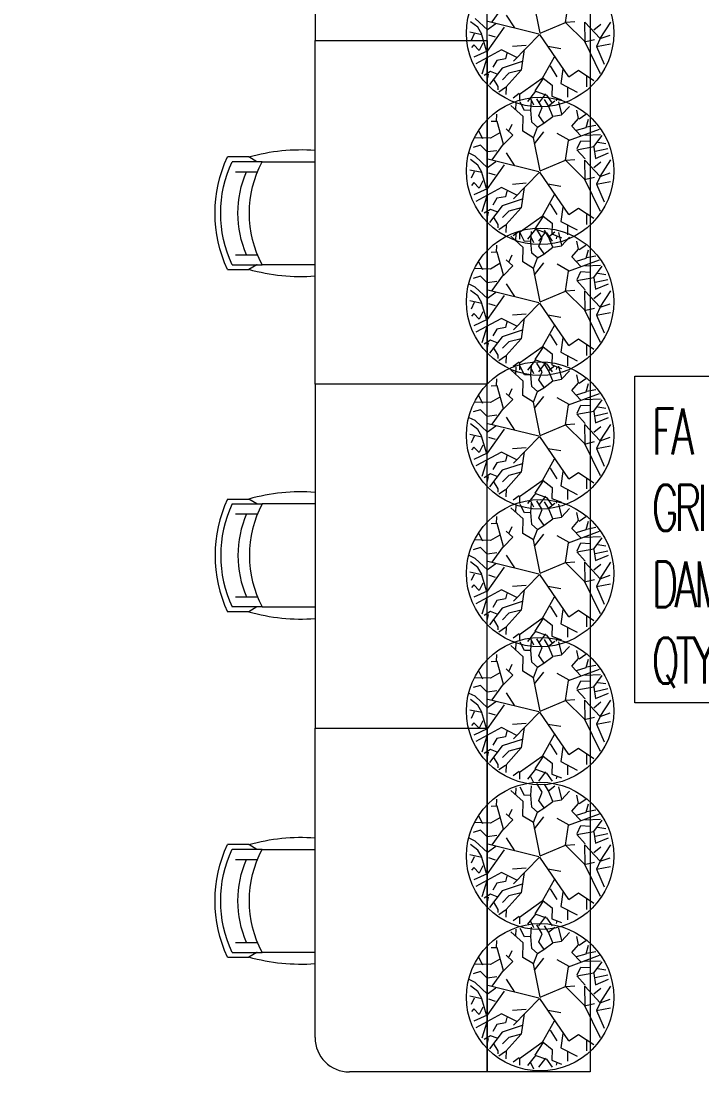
# Model space of a CAD drawing. Header units: millimetres. Extents: x -81374 to 485233, y -39075 to 157313.
# Drawn here: x 44469 to 47439, y 34341 to 38947 of the extents above; entities that cross this region are included whole.
import ezdxf
from ezdxf.enums import TextEntityAlignment as Align

# ---------------------------------------------------------------- set-up
doc = ezdxf.new("R2010")
doc.units = ezdxf.units.MM
for name, color, linetype, lineweight in [('G-IMPT', 8, 'Continuous', 5), ('ID - MODULAR', 44, 'Continuous', 5), ('M-HVAC-ADP TAG', 1, 'Continuous', 15)]:
    doc.layers.add(name, color=color, linetype=linetype, lineweight=lineweight)
doc.styles.add('Roman S', font='romans.shx', dxfattribs={"width": 0.65})
doc.styles.get("Standard").update_dxf_attribs({"font": 'arial.ttf'})

# ---------------------------------------------------------------- blocks, each defined once
blk = doc.blocks.new('floor plan 1')
at = {"layer": 'G-IMPT', "color": 8, "ltscale": 500}
for p, q in [((11219.2, -79437.9), (11219.2, -73437.9)), ((11219.2, -73437.9), (11669.2, -73437.9)), ((11409.5, -73493.4), (11385.4, -73458.2)), ((11413.5, -73498.7), (11444.2, -73458.2)), ((11480, -73478.7), (11466.6, -73451.5)), ((11669.2, -73437.9), (11669.2, -79437.9)), ((11669.2, -73437.9), (12269.2, -73437.9)), ((11669.2, -74937.9), (11669.2, -73437.9)), ((11346.7, -73543.5), (11276.5, -73506.5)), ((11317.8, -73527.4), (11318.1, -73484.9)), ((11386.6, -73489.1), (11344.1, -73472.6)), ((11365.1, -73479.9), (11366.9, -73468.2)), ((11384.5, -73536.6), (11386.6, -73489.1)), ((11460.2, -73511.5), (11409.5, -73493.4)), ((11425.1, -73564.5), (11460.2, -73511.5)), ((11428.4, -73565.9), (11527.9, -73495.6)), ((11457.3, -73510.3), (11492.2, -73466.2)), ((11527.9, -73495.6), (11527.4, -73466.9)), ((11529.2, -73499.9), (11555.7, -73480.8)), ((11586.2, -73529.7), (11587, -73495.9)), ((11588.2, -73526.8), (11616.9, -73506.9)), ((11270.5, -73602), (11203.3, -73557.3)), ((11235.4, -73574.5), (11235.4, -73530)), ((11338.5, -73606.1), (11346.7, -73543.5)), ((11423.5, -73567.3), (11384.5, -73536.6)), ((11519.8, -73603), (11586.2, -73529.7)), ((11603, -73611.6), (11658.8, -73539.2)), ((11621.4, -73530.3), (11622.6, -73516.4)), ((11642.2, -73564.2), (11621.4, -73530.3)), ((11244, -73728.2), (11175.1, -73588.2)), ((11312.9, -73573.7), (11270.5, -73602)), ((11440.5, -73758.5), (11313, -73573.6)), ((11393.9, -73620.7), (11363.9, -73574)), ((11376.2, -73659.6), (11428.4, -73565.9)), ((11506.5, -73691.9), (11519.8, -73603)), ((11519.8, -73603), (11574.6, -73588.9)), ((11574.6, -73588.9), (11601.2, -73560.9)), ((11624.4, -73585.2), (11654.6, -73596.1)), ((11654.6, -73596.1), (11681.7, -73579.2)), ((11664.5, -73584.3), (11670, -73557.9)), ((11668.2, -73659), (11691.3, -73585.1)), ((12419.2, -73587.9), (12419.2, -74937.9)), ((11191.7, -73706.1), (11158, -73629)), ((11440.5, -73758.5), (11553, -73642.1)), ((11515.1, -73640.4), (11603, -73611.6)), ((11588.2, -73651.7), (11626.4, -73644.7)), ((11605.4, -73691.4), (11718.4, -73630.7)), ((11626.4, -73644.7), (11644, -73615)), ((11539, -73657.6), (11605.4, -73691.4)), ((11582, -73676), (11588.2, -73651.7)), ((11594.8, -73790.6), (11668.1, -73685.8)), ((11668.1, -73685.8), (11727, -73659.3)), ((11671, -73687.3), (11691.9, -73756.8)), ((11686.7, -73720.6), (11703.6, -73688.7)), ((11703.6, -73688.7), (11727.2, -73712.9)), ((11175, -73740), (11129.6, -73811.7)), ((11191.7, -73706.1), (11130.8, -73717.6)), ((11175, -73740), (11131.5, -73755.4)), ((11175, -73740), (11191.7, -73706.1)), ((11242.1, -73811.6), (11175, -73740)), ((11238.5, -73727.7), (11200.9, -73736.7)), ((11240.8, -73727.1), (11242.1, -73811.6)), ((11327.4, -73810.5), (11244, -73728.2)), ((11403.9, -73707), (11347.1, -73697.2)), ((11498.5, -73709.9), (11558.6, -73705.4)), ((11725.1, -73760.4), (11738.2, -73732)), ((11727.2, -73712.9), (11737, -73701.1)), ((11202.8, -73778.5), (11172.4, -73803.3)), ((11437.4, -73763.8), (11327.4, -73810.5)), ((11437.4, -73763.8), (11467, -73909.2)), ((11443.8, -73759.9), (11671.2, -73816.2)), ((11548.3, -73786.6), (11584, -73842.8)), ((11631.1, -73804.2), (11666.4, -73778)), ((11632.3, -73745.8), (11661.9, -73754.9)), ((11666.4, -73778), (11721.5, -73828.4)), ((11691.9, -73756.8), (11743.7, -73768.1)), ((11692.5, -73759), (11709.8, -73789.5)), ((11195.8, -73818.7), (11138.9, -73842.5)), ((11202.7, -73867.9), (11195.8, -73818.7)), ((11240.7, -73816.4), (11277.2, -73856.7)), ((11325.1, -73811.1), (11285.7, -73814.1)), ((11327.4, -73810.5), (11313.4, -73897.2)), ((11647.1, -73812.7), (11597.9, -73881.1)), ((11709.8, -73789.5), (11741.1, -73813.7)), ((11721.5, -73828.4), (11746.8, -73840.9)), ((11197.2, -73849.5), (11141.8, -73861.7)), ((11203.4, -73870), (11167.1, -73918.9)), ((11277.2, -73856.7), (11203.4, -73870)), ((11275.8, -73861.6), (11259.2, -73895.7)), ((11597.3, -73879.2), (11556.3, -73920.4)), ((11626.8, -73852.4), (11667.9, -73846.8)), ((11667.9, -73846.8), (11698.2, -73875.8)), ((11698.2, -73875.8), (11730.3, -73866.1)), ((11185, -73888.8), (11151.1, -73883.4)), ((11242.7, -73920.8), (11173.8, -73923.4)), ((11313.4, -73897.2), (11178, -73946.9)), ((11259.2, -73895.7), (11221.1, -73893.6)), ((11260.5, -73917.8), (11299.8, -73959.3)), ((11310.8, -73898), (11362.4, -73927.3)), ((11461.6, -73881.9), (11421.1, -73934.1)), ((11467, -73909.2), (11448.6, -73955.1)), ((11467, -73909.2), (11513.1, -73937.8)), ((11556.3, -73920.4), (11585.6, -73947.3)), ((11597.9, -73881.1), (11625.2, -73980.2)), ((11612.7, -73930.3), (11654.1, -73906.7)), ((11654.1, -73906.7), (11721.6, -73908.8)), ((11687.7, -73903.4), (11706.9, -73940.1)), ((11234.7, -73956.7), (11194.1, -73964.2)), ((11236.3, -73953.9), (11226.1, -73990.6)), ((11278.2, -73941.3), (11236.3, -73953.9)), ((11299.8, -73959.3), (11269.7, -73993.1)), ((11421.5, -73972), (11382.3, -74001.8)), ((11448.6, -73955.1), (11421.5, -73972)), ((11448.6, -73955.1), (11473.7, -73976.4)), ((11513.1, -73937.8), (11510.8, -74001)), ((11572.8, -73939.9), (11559.7, -73968.3)), ((12419.2, -73959.5), (12650.3, -73959.5)), ((12781.1, -73959.5), (12650.3, -73959.5)), ((12672.3, -73959.5), (12674, -73959.5)), ((12674, -73959.5), (12708.2, -73938.4)), ((12801.3, -73938.4), (12708.2, -73938.4)), ((11266.7, -73991.6), (11237.7, -74011.6)), ((11269.7, -73993.1), (11277.8, -74028.4)), ((11344, -74008.6), (11309.5, -74045.7)), ((11342.4, -74011.4), (11355.7, -74065.5)), ((11379.7, -74002.6), (11344, -74008.6)), ((11382.3, -74001.8), (11401.3, -74047.4)), ((11419.2, -73972.7), (11442.5, -74005.8)), ((11442.5, -74005.8), (11428.8, -74041.2)), ((11473.7, -73976.4), (11478.7, -74028.6)), ((11510.8, -74001), (11565.3, -74049.5)), ((11625.2, -73980.2), (11651.4, -73979.1)), ((11627.4, -73979.5), (11626.3, -74011.1)), ((11401.3, -74047.4), (11372.8, -74069.2)), ((11401.3, -74047.4), (11418, -74076)), ((11428.8, -74041.2), (11451.1, -74079.3)), ((11478.7, -74028.6), (11474.8, -74069.8)), ((11478.7, -74028.6), (11505.3, -74027.4)), ((11505.3, -74027.4), (11524.1, -74064.2)), ((11544, -74031.4), (11541.9, -74060.9)), ((11317.8, -74144.2), (11318.1, -74101.7)), ((11386.6, -74105.9), (11344.1, -74089.5)), ((11365.1, -74096.7), (11366.9, -74085)), ((11384.5, -74153.4), (11386.6, -74105.9)), ((11409.5, -74110.2), (11385.4, -74075)), ((11460.2, -74128.3), (11409.5, -74110.2)), ((11413.5, -74115.5), (11444.2, -74075.1)), ((11457.3, -74127.1), (11492.2, -74083.1)), ((11480, -74095.6), (11466.6, -74068.4)), ((11527.9, -74112.4), (11527.4, -74083.7)), ((11529.2, -74116.8), (11555.7, -74097.6)), ((11235.4, -74191.4), (11235.4, -74146.8)), ((11346.7, -74160.3), (11276.5, -74123.3)), ((11423.5, -74184.1), (11384.5, -74153.4)), ((11425.1, -74181.3), (11460.2, -74128.3)), ((11428.4, -74182.7), (11527.9, -74112.4)), ((11519.8, -74219.8), (11586.2, -74146.5)), ((11586.2, -74146.5), (11587, -74112.7)), ((11588.2, -74143.6), (11616.9, -74123.8)), ((11603, -74228.4), (11658.8, -74156)), ((11621.4, -74147.2), (11622.6, -74133.3)), ((11642.2, -74181), (11621.4, -74147.2)), ((11270.5, -74218.9), (11203.3, -74174.2)), ((11312.9, -74190.5), (11270.5, -74218.9)), ((11440.5, -74375.3), (11313, -74190.4)), ((11338.5, -74222.9), (11346.7, -74160.3)), ((11393.9, -74237.5), (11363.9, -74190.8)), ((11376.2, -74276.5), (11428.4, -74182.7)), ((11574.6, -74205.7), (11601.2, -74177.7)), ((11624.4, -74202), (11654.6, -74213)), ((11654.6, -74213), (11681.7, -74196)), ((11664.5, -74201.2), (11670, -74174.7)), ((11668.2, -74275.8), (11691.3, -74202)), ((11191.7, -74323), (11158, -74245.8)), ((11244, -74345), (11175.1, -74205)), ((11506.5, -74308.7), (11519.8, -74219.8)), ((11515.1, -74257.2), (11603, -74228.4)), ((11519.8, -74219.8), (11574.6, -74205.7)), ((11605.4, -74308.2), (11718.4, -74247.5)), ((11626.4, -74261.5), (11644, -74231.8)), ((11440.5, -74375.3), (11553, -74259)), ((11539, -74274.5), (11605.4, -74308.2)), ((11582, -74292.8), (11588.2, -74268.6)), ((11588.2, -74268.6), (11626.4, -74261.5)), ((11668.1, -74302.7), (11727, -74276.1)), ((11191.7, -74323), (11130.8, -74334.5)), ((11175, -74356.9), (11191.7, -74323)), ((11403.9, -74323.9), (11347.1, -74314)), ((11498.5, -74326.7), (11558.6, -74322.2)), ((11594.8, -74407.5), (11668.1, -74302.7)), ((11671, -74304.1), (11691.9, -74373.6)), ((11686.7, -74337.5), (11703.6, -74305.6)), ((11703.6, -74305.6), (11727.2, -74329.7)), ((11727.2, -74329.7), (11737, -74317.9)), ((11175, -74356.9), (11129.6, -74428.5)), ((11175, -74356.9), (11131.5, -74372.3)), ((11242.1, -74428.4), (11175, -74356.9)), ((11238.5, -74344.6), (11200.9, -74353.5)), ((11240.8, -74343.9), (11242.1, -74428.4)), ((11327.4, -74427.3), (11244, -74345)), ((11437.4, -74380.6), (11327.4, -74427.3)), ((11437.4, -74380.6), (11467, -74526)), ((11443.8, -74376.7), (11671.2, -74433)), ((11632.3, -74362.6), (11661.9, -74371.7)), ((11691.9, -74373.6), (11743.7, -74384.9)), ((11692.5, -74375.8), (11709.8, -74406.3)), ((11725.1, -74377.2), (11738.2, -74348.8)), ((11202.8, -74395.4), (11172.4, -74420.1)), ((11325.1, -74428), (11285.7, -74430.9)), ((11327.4, -74427.3), (11313.4, -74514)), ((11548.3, -74403.4), (11584, -74459.7)), ((11647.1, -74429.5), (11597.9, -74497.9)), ((11631.1, -74421.1), (11666.4, -74394.8)), ((11666.4, -74394.8), (11721.5, -74445.2)), ((11709.8, -74406.3), (11741.1, -74430.5)), ((12650.3, -74409.2), (12419.2, -74409.2)), ((12650.3, -74409.2), (12781.1, -74409.2)), ((12672.3, -74409.2), (12674, -74409.2)), ((12674, -74409.2), (12708.2, -74430.4)), ((12708.2, -74430.4), (12801.3, -74430.4)), ((11195.8, -74435.5), (11138.9, -74459.4)), ((11197.2, -74466.3), (11141.8, -74478.5)), ((11202.7, -74484.7), (11195.8, -74435.5)), ((11277.2, -74473.6), (11203.4, -74486.9)), ((11240.7, -74433.2), (11277.2, -74473.6)), ((11275.8, -74478.4), (11259.2, -74512.6)), ((11626.8, -74469.2), (11667.9, -74463.6)), ((11667.9, -74463.6), (11698.2, -74492.6)), ((11721.5, -74445.2), (11746.8, -74457.7)), ((11185, -74505.7), (11151.1, -74500.2)), ((11203.4, -74486.9), (11167.1, -74535.8)), ((11313.4, -74514), (11178, -74563.8)), ((11259.2, -74512.6), (11221.1, -74510.5)), ((11310.8, -74514.8), (11362.4, -74544.1)), ((11461.6, -74498.7), (11421.1, -74551)), ((11597.3, -74496), (11556.3, -74537.2)), ((11597.9, -74497.9), (11625.2, -74597)), ((11612.7, -74547.1), (11654.1, -74523.5)), ((11654.1, -74523.5), (11721.6, -74525.7)), ((11687.7, -74520.2), (11706.9, -74556.9)), ((11698.2, -74492.6), (11730.3, -74483)), ((11242.7, -74537.6), (11173.8, -74540.3)), ((11236.3, -74570.7), (11226.1, -74607.4)), ((11278.2, -74558.2), (11236.3, -74570.7)), ((11260.5, -74534.6), (11299.8, -74576.1)), ((11467, -74526), (11448.6, -74571.9)), ((11467, -74526), (11513.1, -74554.6)), ((11513.1, -74554.6), (11510.8, -74617.8)), ((11556.3, -74537.2), (11585.6, -74564.1)), ((11572.8, -74556.7), (11559.7, -74585.1)), ((11234.7, -74573.6), (11194.1, -74581)), ((11266.7, -74608.5), (11237.7, -74628.4)), ((11299.8, -74576.1), (11269.7, -74609.9)), ((11269.7, -74609.9), (11277.8, -74645.2)), ((11421.5, -74588.9), (11382.3, -74618.6)), ((11419.2, -74589.6), (11442.5, -74622.6)), ((11448.6, -74571.9), (11421.5, -74588.9)), ((11448.6, -74571.9), (11473.7, -74593.2)), ((11473.7, -74593.2), (11478.7, -74645.4)), ((11625.2, -74597), (11651.4, -74595.9)), ((11627.4, -74596.4), (11626.3, -74627.9)), ((11344, -74625.4), (11309.5, -74662.5)), ((11342.4, -74628.2), (11355.7, -74682.3)), ((11379.7, -74619.4), (11344, -74625.4)), ((11382.3, -74618.6), (11401.3, -74664.2)), ((11442.5, -74622.6), (11428.8, -74658)), ((11428.8, -74658), (11451.1, -74696.1)), ((11478.7, -74645.4), (11474.8, -74686.6)), ((11478.7, -74645.4), (11505.3, -74644.2)), ((11505.3, -74644.2), (11524.1, -74681)), ((11510.8, -74617.8), (11565.3, -74666.3)), ((11544, -74648.2), (11541.9, -74677.7)), ((11401.3, -74664.2), (11372.8, -74686)), ((11409.5, -74742.1), (11385.4, -74706.9)), ((11401.3, -74664.2), (11418, -74692.8)), ((11413.5, -74747.4), (11444.2, -74706.9)), ((11480, -74727.4), (11466.6, -74700.2)), ((11346.7, -74792.2), (11276.5, -74755.2)), ((11317.8, -74776.1), (11318.1, -74733.6)), ((11386.6, -74737.8), (11344.1, -74721.3)), ((11365.1, -74728.6), (11366.9, -74716.9)), ((11384.5, -74785.2), (11386.6, -74737.8)), ((11460.2, -74760.2), (11409.5, -74742.1)), ((11428.4, -74814.6), (11527.9, -74744.3)), ((11457.3, -74759), (11492.2, -74714.9)), ((11527.9, -74744.3), (11527.4, -74715.6)), ((11529.2, -74748.6), (11555.7, -74729.5)), ((11586.2, -74778.4), (11587, -74744.5)), ((11235.4, -74823.2), (11235.4, -74778.7)), ((11338.5, -74854.8), (11346.7, -74792.2)), ((11423.5, -74816), (11384.5, -74785.2)), ((11425.1, -74813.2), (11460.2, -74760.2)), ((11519.8, -74851.7), (11586.2, -74778.4)), ((11588.2, -74775.4), (11616.9, -74755.6)), ((11603, -74860.3), (11658.8, -74787.9)), ((11621.4, -74779), (11622.6, -74765.1)), ((11642.2, -74812.9), (11621.4, -74779)), ((11244, -74976.9), (11175.1, -74836.9)), ((11270.5, -74850.7), (11203.3, -74806)), ((11312.9, -74822.4), (11270.5, -74850.7)), ((11440.5, -75007.2), (11313, -74822.3)), ((11393.9, -74869.4), (11363.9, -74822.7)), ((11376.2, -74908.3), (11428.4, -74814.6)), ((11519.8, -74851.7), (11574.6, -74837.6)), ((11574.6, -74837.6), (11601.2, -74809.6)), ((11624.4, -74833.8), (11654.6, -74844.8)), ((11654.6, -74844.8), (11681.7, -74827.9)), ((11664.5, -74833), (11670, -74806.6)), ((11668.2, -74907.7), (11691.3, -74833.8)), ((11191.7, -74954.8), (11158, -74877.7)), ((11440.5, -75007.2), (11553, -74890.8)), ((11506.5, -74940.6), (11519.8, -74851.7)), ((11515.1, -74889), (11603, -74860.3)), ((11605.4, -74940.1), (11718.4, -74879.3)), ((11626.4, -74893.4), (11644, -74863.6)), ((11539, -74906.3), (11605.4, -74940.1)), ((11582, -74924.7), (11588.2, -74900.4)), ((11588.2, -74900.4), (11626.4, -74893.4)), ((11594.8, -75039.3), (11668.1, -74934.5)), ((11668.1, -74934.5), (11727, -74908)), ((12419.2, -74937.9), (11669.2, -74937.9)), ((11669.2, -74937.9), (11669.2, -76437.9)), ((12419.2, -74937.9), (11669.2, -74937.9)), ((11671, -74936), (11691.9, -75005.5)), ((11686.7, -74969.3), (11703.6, -74937.4)), ((11703.6, -74937.4), (11727.2, -74961.6)), ((12419.2, -76437.9), (12419.2, -74937.9)), ((11191.7, -74954.8), (11130.8, -74966.3)), ((11175, -74988.7), (11191.7, -74954.8)), ((11238.5, -74976.4), (11200.9, -74985.4)), ((11240.8, -74975.8), (11242.1, -75060.3)), ((11327.4, -75059.1), (11244, -74976.9)), ((11403.9, -74955.7), (11347.1, -74945.9)), ((11498.5, -74958.6), (11558.6, -74954.1)), ((11725.1, -75009.1), (11738.2, -74980.7)), ((11727.2, -74961.6), (11737, -74949.8)), ((11175, -74988.7), (11129.6, -75060.4)), ((11175, -74988.7), (11131.5, -75004.1)), ((11202.8, -75027.2), (11172.4, -75052)), ((11242.1, -75060.3), (11175, -74988.7)), ((11437.4, -75012.5), (11327.4, -75059.1)), ((11437.4, -75012.5), (11467, -75157.9)), ((11443.8, -75008.6), (11671.2, -75064.9)), ((11631.1, -75052.9), (11666.4, -75026.7)), ((11632.3, -74994.5), (11661.9, -75003.6)), ((11666.4, -75026.7), (11721.5, -75077.1)), ((11691.9, -75005.5), (11743.7, -75016.8)), ((11692.5, -75007.7), (11709.8, -75038.1)), ((11195.8, -75067.4), (11138.9, -75091.2)), ((11202.7, -75116.6), (11195.8, -75067.4)), ((11240.7, -75065.1), (11277.2, -75105.4)), ((11325.1, -75059.8), (11285.7, -75062.8)), ((11327.4, -75059.1), (11313.4, -75145.9)), ((11548.3, -75035.3), (11584, -75091.5)), ((11647.1, -75061.4), (11597.9, -75129.8)), ((11709.8, -75038.1), (11741.1, -75062.4)), ((11721.5, -75077.1), (11746.8, -75089.5)), ((11197.2, -75098.2), (11141.8, -75110.4)), ((11203.4, -75118.7), (11167.1, -75167.6)), ((11277.2, -75105.4), (11203.4, -75118.7)), ((11275.8, -75110.3), (11259.2, -75144.4)), ((11626.8, -75101.1), (11667.9, -75095.5)), ((11667.9, -75095.5), (11698.2, -75124.5)), ((11698.2, -75124.5), (11730.3, -75114.8)), ((11185, -75137.5), (11151.1, -75132)), ((11242.7, -75169.4), (11173.8, -75172.1)), ((11313.4, -75145.9), (11178, -75195.6)), ((11259.2, -75144.4), (11221.1, -75142.3)), ((11260.5, -75166.4), (11299.8, -75208)), ((11310.8, -75146.6), (11362.4, -75176)), ((11461.6, -75130.6), (11421.1, -75182.8)), ((11467, -75157.9), (11448.6, -75203.8)), ((11467, -75157.9), (11513.1, -75186.5)), ((11597.3, -75127.9), (11556.3, -75169.1)), ((11556.3, -75169.1), (11585.6, -75196)), ((11597.9, -75129.8), (11625.2, -75228.9)), ((11612.7, -75179), (11654.1, -75155.4)), ((11654.1, -75155.4), (11721.6, -75157.5)), ((11687.7, -75152.1), (11706.9, -75188.8)), ((11234.7, -75205.4), (11194.1, -75212.9)), ((11236.3, -75202.6), (11226.1, -75239.3)), ((11278.2, -75190), (11236.3, -75202.6)), ((11299.8, -75208), (11269.7, -75241.8)), ((11448.6, -75203.8), (11421.5, -75220.7)), ((11448.6, -75203.8), (11473.7, -75225.1)), ((11513.1, -75186.5), (11510.8, -75249.6)), ((11572.8, -75188.6), (11559.7, -75217)), ((11266.7, -75240.3), (11237.7, -75260.2)), ((11269.7, -75241.8), (11277.8, -75277.1)), ((11344, -75257.2), (11309.5, -75294.4)), ((11342.4, -75260.1), (11355.7, -75314.1)), ((11379.7, -75251.3), (11344, -75257.2)), ((11421.5, -75220.7), (11382.3, -75250.5)), ((11382.3, -75250.5), (11401.3, -75296.1)), ((11419.2, -75221.4), (11442.5, -75254.5)), ((11442.5, -75254.5), (11428.8, -75289.9)), ((11473.7, -75225.1), (11478.7, -75277.2)), ((11510.8, -75249.6), (11565.3, -75298.1)), ((11625.2, -75228.9), (11651.4, -75227.8)), ((11627.4, -75228.2), (11626.3, -75259.8)), ((11401.3, -75296.1), (11372.8, -75317.9)), ((11401.3, -75296.1), (11418, -75324.7)), ((11428.8, -75289.9), (11451.1, -75328)), ((11480, -75328.7), (11466.6, -75301.5)), ((11478.7, -75277.2), (11474.8, -75318.5)), ((11478.7, -75277.2), (11505.3, -75276.1)), ((11505.3, -75276.1), (11524.1, -75312.9)), ((11544, -75280.1), (11541.9, -75309.6)), ((11317.8, -75377.4), (11318.1, -75334.8)), ((11386.6, -75339.1), (11344.1, -75322.6)), ((11365.1, -75329.9), (11366.9, -75318.1)), ((11384.5, -75386.5), (11386.6, -75339.1)), ((11409.5, -75343.4), (11385.4, -75308.2)), ((11460.2, -75361.5), (11409.5, -75343.4)), ((11413.5, -75348.7), (11444.2, -75308.2)), ((11428.4, -75415.8), (11527.9, -75345.6)), ((11457.3, -75360.3), (11492.2, -75316.2)), ((11527.9, -75345.6), (11527.4, -75316.9)), ((11529.2, -75349.9), (11555.7, -75330.8)), ((11586.2, -75379.7), (11587, -75345.8)), ((11235.4, -75424.5), (11235.4, -75380)), ((11346.7, -75393.5), (11276.5, -75356.5)), ((11338.5, -75456), (11346.7, -75393.5)), ((11423.5, -75417.3), (11384.5, -75386.5)), ((11425.1, -75414.5), (11460.2, -75361.5)), ((11519.8, -75453), (11586.2, -75379.7)), ((11588.2, -75376.7), (11616.9, -75356.9)), ((11603, -75461.6), (11658.8, -75389.2)), ((11621.4, -75380.3), (11622.6, -75366.4)), ((11642.2, -75414.2), (11621.4, -75380.3)), ((11244, -75578.2), (11175.1, -75438.2)), ((11270.5, -75452), (11203.3, -75407.3)), ((11312.9, -75423.6), (11270.5, -75452)), ((11440.5, -75608.5), (11313, -75423.6)), ((11393.9, -75470.7), (11363.9, -75424)), ((11376.2, -75509.6), (11428.4, -75415.8)), ((11519.8, -75453), (11574.6, -75438.9)), ((11574.6, -75438.9), (11601.2, -75410.8)), ((11624.4, -75435.1), (11654.6, -75446.1)), ((11654.6, -75446.1), (11681.7, -75429.1)), ((11664.5, -75434.3), (11670, -75407.9)), ((11668.2, -75509), (11691.3, -75435.1)), ((12674, -75466.5), (12708.2, -75445.4)), ((12708.2, -75445.4), (12801.3, -75445.4)), ((11191.7, -75556.1), (11158, -75479)), ((11440.5, -75608.5), (11553, -75492.1)), ((11506.5, -75541.8), (11519.8, -75453)), ((11515.1, -75490.3), (11603, -75461.6)), ((11605.4, -75541.4), (11718.4, -75480.6)), ((11626.4, -75494.7), (11644, -75464.9)), ((12650.3, -75466.5), (12419.2, -75466.5)), ((12650.3, -75466.5), (12781.1, -75466.5)), ((12672.3, -75466.5), (12674, -75466.5)), ((11539, -75507.6), (11605.4, -75541.4)), ((11582, -75526), (11588.2, -75501.7)), ((11588.2, -75501.7), (11626.4, -75494.7)), ((11594.8, -75640.6), (11668.1, -75535.8)), ((11668.1, -75535.8), (11727, -75509.3)), ((11671, -75537.3), (11691.9, -75606.8)), ((11191.7, -75556.1), (11130.8, -75567.6)), ((11175, -75590), (11191.7, -75556.1)), ((11238.5, -75577.7), (11200.9, -75586.7)), ((11240.8, -75577), (11242.1, -75661.5)), ((11327.4, -75660.4), (11244, -75578.2)), ((11403.9, -75557), (11347.1, -75547.2)), ((11498.5, -75559.9), (11558.6, -75555.4)), ((11686.7, -75570.6), (11703.6, -75538.7)), ((11703.6, -75538.7), (11727.2, -75562.9)), ((11725.1, -75610.4), (11738.2, -75582)), ((11727.2, -75562.9), (11737, -75551.1)), ((11175, -75590), (11129.6, -75661.7)), ((11175, -75590), (11131.5, -75605.4)), ((11202.8, -75628.5), (11172.4, -75653.3)), ((11242.1, -75661.5), (11175, -75590)), ((11437.4, -75613.8), (11327.4, -75660.4)), ((11437.4, -75613.8), (11467, -75759.1)), ((11443.8, -75609.9), (11671.2, -75666.2)), ((11631.1, -75654.2), (11666.4, -75628)), ((11632.3, -75595.8), (11661.9, -75604.9)), ((11666.4, -75628), (11721.5, -75678.4)), ((11691.9, -75606.8), (11743.7, -75618.1)), ((11692.5, -75609), (11709.8, -75639.4)), ((11195.8, -75668.7), (11138.9, -75692.5)), ((11202.7, -75717.9), (11195.8, -75668.7)), ((11240.7, -75666.4), (11277.2, -75706.7)), ((11325.1, -75661.1), (11285.7, -75664.1)), ((11327.4, -75660.4), (11313.4, -75747.1)), ((11548.3, -75636.6), (11584, -75692.8)), ((11647.1, -75662.7), (11597.9, -75731.1)), ((11709.8, -75639.4), (11741.1, -75663.6)), ((11197.2, -75699.5), (11141.8, -75711.7)), ((11203.4, -75720), (11167.1, -75768.9)), ((11277.2, -75706.7), (11203.4, -75720)), ((11275.8, -75711.5), (11259.2, -75745.7)), ((11626.8, -75702.4), (11667.9, -75696.8)), ((11667.9, -75696.8), (11698.2, -75725.7)), ((11698.2, -75725.7), (11730.3, -75716.1)), ((11721.5, -75678.4), (11746.8, -75690.8)), ((11185, -75738.8), (11151.1, -75733.3)), ((11313.4, -75747.1), (11178, -75796.9)), ((11259.2, -75745.7), (11221.1, -75743.6)), ((11260.5, -75767.7), (11299.8, -75809.3)), ((11310.8, -75747.9), (11362.4, -75777.3)), ((11461.6, -75731.9), (11421.1, -75784.1)), ((11467, -75759.1), (11448.6, -75805.1)), ((11467, -75759.1), (11513.1, -75787.8)), ((11597.3, -75729.2), (11556.3, -75770.4)), ((11597.9, -75731.1), (11625.2, -75830.2)), ((11612.7, -75780.3), (11654.1, -75756.7)), ((11654.1, -75756.7), (11721.6, -75758.8)), ((11687.7, -75753.3), (11706.9, -75790)), ((11242.7, -75770.7), (11173.8, -75773.4)), ((11234.7, -75806.7), (11194.1, -75814.2)), ((11236.3, -75803.9), (11226.1, -75840.5)), ((11278.2, -75791.3), (11236.3, -75803.9)), ((11299.8, -75809.3), (11269.7, -75843.1)), ((11448.6, -75805.1), (11421.5, -75822)), ((11448.6, -75805.1), (11473.7, -75826.4)), ((11513.1, -75787.8), (11510.8, -75850.9)), ((11556.3, -75770.4), (11585.6, -75797.3)), ((11572.8, -75789.9), (11559.7, -75818.3)), ((11266.7, -75841.6), (11237.7, -75861.5)), ((11269.7, -75843.1), (11277.8, -75878.4)), ((11344, -75858.5), (11309.5, -75895.7)), ((11379.7, -75852.5), (11344, -75858.5)), ((11421.5, -75822), (11382.3, -75851.8)), ((11382.3, -75851.8), (11401.3, -75897.4)), ((11419.2, -75822.7), (11442.5, -75855.8)), ((11442.5, -75855.8), (11428.8, -75891.2)), ((11473.7, -75826.4), (11478.7, -75878.5)), ((11510.8, -75850.9), (11565.3, -75899.4)), ((11625.2, -75830.2), (11651.4, -75829.1)), ((11627.4, -75829.5), (11626.3, -75861.1)), ((11342.4, -75861.4), (11355.7, -75915.4)), ((11401.3, -75897.4), (11372.8, -75919.2)), ((11401.3, -75897.4), (11418, -75925.9)), ((11428.8, -75891.2), (11451.1, -75929.3)), ((11480, -75930), (11466.6, -75902.8)), ((11478.7, -75878.5), (11474.8, -75919.8)), ((11478.7, -75878.5), (11505.3, -75877.4)), ((11505.3, -75877.4), (11524.1, -75914.2)), ((11544, -75881.4), (11541.9, -75910.9)), ((11317.8, -75978.7), (11318.1, -75936.1)), ((11386.6, -75940.3), (11344.1, -75923.9)), ((11365.1, -75931.2), (11366.9, -75919.4)), ((11384.5, -75987.8), (11386.6, -75940.3)), ((11409.5, -75944.7), (11385.4, -75909.4)), ((11460.2, -75962.8), (11409.5, -75944.7)), ((11413.5, -75950), (11444.2, -75909.5)), ((11428.4, -76017.1), (11527.9, -75946.9)), ((11457.3, -75961.6), (11492.2, -75917.5)), ((11527.9, -75946.9), (11527.4, -75918.1)), ((11529.2, -75951.2), (11555.7, -75932.1)), ((11586.2, -75981), (11587, -75947.1)), ((12419.2, -75916.2), (12650.3, -75916.2)), ((12781.1, -75916.2), (12650.3, -75916.2)), ((12672.3, -75916.2), (12674, -75916.2)), ((12674, -75916.2), (12708.2, -75937.4)), ((12801.3, -75937.4), (12708.2, -75937.4)), ((11235.4, -76025.8), (11235.4, -75981.3)), ((11346.7, -75994.8), (11276.5, -75957.7)), ((11338.5, -76057.3), (11346.7, -75994.8)), ((11423.5, -76018.6), (11384.5, -75987.8)), ((11425.1, -76015.7), (11460.2, -75962.8)), ((11519.8, -76054.2), (11586.2, -75981)), ((11588.2, -75978), (11616.9, -75958.2)), ((11603, -76062.9), (11658.8, -75990.4)), ((11621.4, -75981.6), (11622.6, -75967.7)), ((11642.2, -76015.5), (11621.4, -75981.6)), ((11244, -76179.4), (11175.1, -76039.5)), ((11270.5, -76053.3), (11203.3, -76008.6)), ((11312.9, -76024.9), (11270.5, -76053.3)), ((11440.5, -76209.8), (11313, -76024.9)), ((11393.9, -76072), (11363.9, -76025.2)), ((11376.2, -76110.9), (11428.4, -76017.1)), ((11519.8, -76054.2), (11574.6, -76040.2)), ((11574.6, -76040.2), (11601.2, -76012.1)), ((11624.4, -76036.4), (11654.6, -76047.4)), ((11654.6, -76047.4), (11681.7, -76030.4)), ((11664.5, -76035.6), (11670, -76009.2)), ((11668.2, -76110.2), (11691.3, -76036.4)), ((11191.7, -76157.4), (11158, -76080.3)), ((11506.5, -76143.1), (11519.8, -76054.2)), ((11515.1, -76091.6), (11603, -76062.9)), ((11605.4, -76142.6), (11718.4, -76081.9)), ((11626.4, -76096), (11644, -76066.2)), ((11440.5, -76209.8), (11553, -76093.4)), ((11539, -76108.9), (11605.4, -76142.6)), ((11582, -76127.3), (11588.2, -76103)), ((11588.2, -76103), (11626.4, -76096)), ((11668.1, -76137.1), (11727, -76110.6)), ((11191.7, -76157.4), (11130.8, -76168.9)), ((11175, -76191.3), (11191.7, -76157.4)), ((11238.5, -76179), (11200.9, -76187.9)), ((11240.8, -76178.3), (11242.1, -76262.8)), ((11327.4, -76261.7), (11244, -76179.4)), ((11403.9, -76158.3), (11347.1, -76148.5)), ((11498.5, -76161.2), (11558.6, -76156.7)), ((11594.8, -76241.9), (11668.1, -76137.1)), ((11671, -76138.6), (11691.9, -76208.1)), ((11686.7, -76171.9), (11703.6, -76140)), ((11703.6, -76140), (11727.2, -76164.2)), ((11727.2, -76164.2), (11737, -76152.4)), ((11175, -76191.3), (11129.6, -76263)), ((11175, -76191.3), (11131.5, -76206.7)), ((11242.1, -76262.8), (11175, -76191.3)), ((11437.4, -76215.1), (11327.4, -76261.7)), ((11437.4, -76215.1), (11467, -76360.4)), ((11443.8, -76211.2), (11671.2, -76267.5)), ((11632.3, -76197.1), (11661.9, -76206.1)), ((11691.9, -76208.1), (11743.7, -76219.3)), ((11692.5, -76210.2), (11709.8, -76240.7)), ((11725.1, -76211.7), (11738.2, -76183.3)), ((11195.8, -76269.9), (11138.9, -76293.8)), ((11202.8, -76229.8), (11172.4, -76254.6)), ((11202.7, -76319.1), (11195.8, -76269.9)), ((11240.7, -76267.7), (11277.2, -76308)), ((11325.1, -76262.4), (11285.7, -76265.4)), ((11327.4, -76261.7), (11313.4, -76348.4)), ((11548.3, -76237.9), (11584, -76294.1)), ((11647.1, -76264), (11597.9, -76332.4)), ((11631.1, -76255.5), (11666.4, -76229.3)), ((11666.4, -76229.3), (11721.5, -76279.7)), ((11709.8, -76240.7), (11741.1, -76264.9)), ((11197.2, -76300.8), (11141.8, -76313)), ((11277.2, -76308), (11203.4, -76321.3)), ((11275.8, -76312.8), (11259.2, -76347)), ((11626.8, -76303.6), (11667.9, -76298.1)), ((11667.9, -76298.1), (11698.2, -76327)), ((11698.2, -76327), (11730.3, -76317.4)), ((11721.5, -76279.7), (11746.8, -76292.1)), ((11185, -76340.1), (11151.1, -76334.6)), ((11203.4, -76321.3), (11167.1, -76370.2)), ((11313.4, -76348.4), (11178, -76398.2)), ((11259.2, -76347), (11221.1, -76344.9)), ((11310.8, -76349.2), (11362.4, -76378.5)), ((11461.6, -76333.2), (11421.1, -76385.4)), ((11467, -76360.4), (11448.6, -76406.3)), ((11467, -76360.4), (11513.1, -76389.1)), ((11597.3, -76330.5), (11556.3, -76371.7)), ((11597.9, -76332.4), (11625.2, -76431.5)), ((11612.7, -76381.6), (11654.1, -76358)), ((11654.1, -76358), (11721.6, -76360.1)), ((11687.7, -76354.6), (11706.9, -76391.3)), ((11242.7, -76372), (11173.8, -76374.7)), ((11234.7, -76408), (11194.1, -76415.5)), ((11236.3, -76405.2), (11226.1, -76441.8)), ((11278.2, -76392.6), (11236.3, -76405.2)), ((11260.5, -76369), (11299.8, -76410.6)), ((11299.8, -76410.6), (11269.7, -76444.4)), ((11448.6, -76406.3), (11421.5, -76423.3)), ((11448.6, -76406.3), (11473.7, -76427.7)), ((11513.1, -76389.1), (11510.8, -76452.2)), ((11556.3, -76371.7), (11585.6, -76398.5)), ((11572.8, -76391.2), (11559.7, -76419.6)), ((11266.7, -76442.9), (11237.7, -76462.8)), ((11269.7, -76444.4), (11277.8, -76479.7)), ((11379.7, -76453.8), (11344, -76459.8)), ((11421.5, -76423.3), (11382.3, -76453)), ((11382.3, -76453), (11401.3, -76498.6)), ((11419.2, -76424), (11442.5, -76457.1)), ((11442.5, -76457.1), (11428.8, -76492.5)), ((11473.7, -76427.7), (11478.7, -76479.8)), ((11510.8, -76452.2), (11565.3, -76500.7)), ((11625.2, -76431.5), (11651.4, -76430.4)), ((11627.4, -76430.8), (11626.3, -76462.4)), ((11669.2, -76437.9), (12419.2, -76437.9)), ((11669.2, -77937.9), (11669.2, -76437.9)), ((11669.2, -76437.9), (12419.2, -76437.9)), ((12419.2, -76437.9), (12419.2, -77937.9)), ((11344, -76459.8), (11309.5, -76497)), ((11342.4, -76462.7), (11355.7, -76516.7)), ((11365.1, -76514.1), (11366.9, -76502.3)), ((11401.3, -76498.6), (11372.8, -76520.4)), ((11409.5, -76527.6), (11385.4, -76492.3)), ((11401.3, -76498.6), (11418, -76527.2)), ((11413.5, -76532.8), (11444.2, -76492.4)), ((11428.8, -76492.5), (11451.1, -76530.5)), ((11457.3, -76544.5), (11492.2, -76500.4)), ((11480, -76512.9), (11466.6, -76485.7)), ((11478.7, -76479.8), (11474.8, -76521.1)), ((11478.7, -76479.8), (11505.3, -76478.6)), ((11505.3, -76478.6), (11524.1, -76515.4)), ((11527.9, -76529.8), (11527.4, -76501)), ((11544, -76482.7), (11541.9, -76512.2)), ((11346.7, -76577.6), (11276.5, -76540.6)), ((11317.8, -76561.6), (11318.1, -76519)), ((11386.6, -76523.2), (11344.1, -76506.8)), ((11384.5, -76570.7), (11386.6, -76523.2)), ((11460.2, -76545.7), (11409.5, -76527.6)), ((11425.1, -76598.6), (11460.2, -76545.7)), ((11428.4, -76600), (11527.9, -76529.8)), ((11529.2, -76534.1), (11555.7, -76515)), ((11586.2, -76563.8), (11587, -76530)), ((11588.2, -76560.9), (11616.9, -76541.1)), ((11621.4, -76564.5), (11622.6, -76550.6)), ((11270.5, -76636.2), (11203.3, -76591.5)), ((11235.4, -76608.7), (11235.4, -76564.1)), ((11338.5, -76640.2), (11346.7, -76577.6)), ((11423.5, -76601.5), (11384.5, -76570.7)), ((11519.8, -76637.1), (11586.2, -76563.8)), ((11574.6, -76623), (11601.2, -76595)), ((11603, -76645.8), (11658.8, -76573.3)), ((11642.2, -76598.3), (11621.4, -76564.5)), ((11664.5, -76618.5), (11670, -76592.1)), ((11244, -76762.3), (11175.1, -76622.3)), ((11312.9, -76607.8), (11270.5, -76636.2)), ((11440.5, -76792.7), (11313, -76607.7)), ((11393.9, -76654.9), (11363.9, -76608.1)), ((11376.2, -76693.8), (11428.4, -76600)), ((11506.5, -76726), (11519.8, -76637.1)), ((11519.8, -76637.1), (11574.6, -76623)), ((11624.4, -76619.3), (11654.6, -76630.3)), ((11654.6, -76630.3), (11681.7, -76613.3)), ((11668.2, -76693.1), (11691.3, -76619.3)), ((11191.7, -76740.3), (11158, -76663.1)), ((11440.5, -76792.7), (11553, -76676.3)), ((11515.1, -76674.5), (11603, -76645.8)), ((11582, -76710.1), (11588.2, -76685.9)), ((11588.2, -76685.9), (11626.4, -76678.8)), ((11605.4, -76725.5), (11718.4, -76664.8)), ((11626.4, -76678.8), (11644, -76649.1)), ((11403.9, -76741.2), (11347.1, -76731.4)), ((11539, -76691.8), (11605.4, -76725.5)), ((11594.8, -76824.8), (11668.1, -76720)), ((11668.1, -76720), (11727, -76693.5)), ((11671, -76721.5), (11691.9, -76791)), ((11686.7, -76754.8), (11703.6, -76722.9)), ((11703.6, -76722.9), (11727.2, -76747.1)), ((11727.2, -76747.1), (11737, -76735.3)), ((11175, -76774.2), (11129.6, -76845.8)), ((11191.7, -76740.3), (11130.8, -76751.8)), ((11175, -76774.2), (11131.5, -76789.6)), ((11175, -76774.2), (11191.7, -76740.3)), ((11242.1, -76845.7), (11175, -76774.2)), ((11238.5, -76761.9), (11200.9, -76770.8)), ((11240.8, -76761.2), (11242.1, -76845.7)), ((11327.4, -76844.6), (11244, -76762.3)), ((11498.5, -76744), (11558.6, -76739.5)), ((11632.3, -76779.9), (11661.9, -76789)), ((11725.1, -76794.5), (11738.2, -76766.2)), ((11202.8, -76812.7), (11172.4, -76837.4)), ((11437.4, -76798), (11327.4, -76844.6)), ((11437.4, -76798), (11467, -76943.3)), ((11443.8, -76794.1), (11671.2, -76850.4)), ((11548.3, -76820.7), (11584, -76877)), ((11631.1, -76838.4), (11666.4, -76812.2)), ((11666.4, -76812.2), (11721.5, -76862.5)), ((11691.9, -76791), (11743.7, -76802.2)), ((11692.5, -76793.1), (11709.8, -76823.6)), ((11709.8, -76823.6), (11741.1, -76847.8)), ((11195.8, -76852.8), (11138.9, -76876.7)), ((11202.7, -76902), (11195.8, -76852.8)), ((11240.7, -76850.5), (11277.2, -76890.9)), ((11325.1, -76845.3), (11285.7, -76848.3)), ((11327.4, -76844.6), (11313.4, -76931.3)), ((11647.1, -76846.8), (11597.9, -76915.2)), ((11721.5, -76862.5), (11746.8, -76875)), ((11197.2, -76883.6), (11141.8, -76895.8)), ((11185, -76923), (11151.1, -76917.5)), ((11203.4, -76904.2), (11167.1, -76953.1)), ((11277.2, -76890.9), (11203.4, -76904.2)), ((11275.8, -76895.7), (11259.2, -76929.9)), ((11461.6, -76916), (11421.1, -76968.3)), ((11597.3, -76913.3), (11556.3, -76954.5)), ((11597.9, -76915.2), (11625.2, -77014.4)), ((11626.8, -76886.5), (11667.9, -76881)), ((11667.9, -76881), (11698.2, -76909.9)), ((11698.2, -76909.9), (11730.3, -76900.3)), ((11242.7, -76954.9), (11173.8, -76957.6)), ((11313.4, -76931.3), (11178, -76981.1)), ((11259.2, -76929.9), (11221.1, -76927.8)), ((11260.5, -76951.9), (11299.8, -76993.5)), ((11310.8, -76932.1), (11362.4, -76961.4)), ((11467, -76943.3), (11448.6, -76989.2)), ((11467, -76943.3), (11513.1, -76971.9)), ((11556.3, -76954.5), (11585.6, -76981.4)), ((11612.7, -76964.5), (11654.1, -76940.8)), ((11654.1, -76940.8), (11721.6, -76943)), ((11687.7, -76937.5), (11706.9, -76974.2)), ((12419.2, -76959.5), (12650.3, -76959.5)), ((12781.1, -76959.5), (12650.3, -76959.5)), ((12672.3, -76959.5), (12674, -76959.5)), ((12674, -76959.5), (12708.2, -76938.4)), ((12801.3, -76938.4), (12708.2, -76938.4)), ((11234.7, -76990.9), (11194.1, -76998.3)), ((11236.3, -76988), (11226.1, -77024.7)), ((11278.2, -76975.5), (11236.3, -76988)), ((11299.8, -76993.5), (11269.7, -77027.3)), ((11421.5, -77006.2), (11382.3, -77035.9)), ((11419.2, -77006.9), (11442.5, -77040)), ((11448.6, -76989.2), (11421.5, -77006.2)), ((11448.6, -76989.2), (11473.7, -77010.6)), ((11473.7, -77010.6), (11478.7, -77062.7)), ((11513.1, -76971.9), (11510.8, -77035.1)), ((11572.8, -76974.1), (11559.7, -77002.5)), ((11266.7, -77025.8), (11237.7, -77045.7)), ((11269.7, -77027.3), (11277.8, -77062.6)), ((11344, -77042.7), (11309.5, -77079.9)), ((11342.4, -77045.5), (11355.7, -77099.6)), ((11379.7, -77036.7), (11344, -77042.7)), ((11382.3, -77035.9), (11401.3, -77081.5)), ((11442.5, -77040), (11428.8, -77075.3)), ((11480, -77083.6), (11466.6, -77056.4)), ((11510.8, -77035.1), (11565.3, -77083.6)), ((11625.2, -77014.4), (11651.4, -77013.3)), ((11627.4, -77013.7), (11626.3, -77045.3)), ((11317.8, -77132.3), (11318.1, -77089.7)), ((11386.6, -77093.9), (11344.1, -77077.5)), ((11365.1, -77084.8), (11366.9, -77073)), ((11401.3, -77081.5), (11372.8, -77103.3)), ((11384.5, -77141.4), (11386.6, -77093.9)), ((11409.5, -77098.3), (11385.4, -77063)), ((11401.3, -77081.5), (11418, -77110.1)), ((11460.2, -77116.4), (11409.5, -77098.3)), ((11413.5, -77103.5), (11444.2, -77063.1)), ((11428.4, -77170.7), (11527.9, -77100.5)), ((11428.8, -77075.3), (11451.1, -77113.4)), ((11457.3, -77115.2), (11492.2, -77071.1)), ((11478.7, -77062.7), (11474.8, -77104)), ((11478.7, -77062.7), (11505.3, -77061.5)), ((11505.3, -77061.5), (11524.1, -77098.3)), ((11527.9, -77100.5), (11527.4, -77071.7)), ((11529.2, -77104.8), (11555.7, -77085.7)), ((11544, -77065.5), (11541.9, -77095.1)), ((11586.2, -77134.6), (11587, -77100.7)), ((11235.4, -77179.4), (11235.4, -77134.9)), ((11346.7, -77148.4), (11276.5, -77111.3)), ((11338.5, -77210.9), (11346.7, -77148.4)), ((11423.5, -77172.2), (11384.5, -77141.4)), ((11425.1, -77169.3), (11460.2, -77116.4)), ((11519.8, -77207.8), (11586.2, -77134.6)), ((11588.2, -77131.6), (11616.9, -77111.8)), ((11603, -77216.5), (11658.8, -77144)), ((11621.4, -77135.2), (11622.6, -77121.3)), ((11642.2, -77169.1), (11621.4, -77135.2)), ((11244, -77333), (11175.1, -77193.1)), ((11270.5, -77206.9), (11203.3, -77162.2)), ((11312.9, -77178.5), (11270.5, -77206.9)), ((11440.5, -77363.4), (11313, -77178.5)), ((11393.9, -77225.6), (11363.9, -77178.8)), ((11376.2, -77264.5), (11428.4, -77170.7)), ((11519.8, -77207.8), (11574.6, -77193.8)), ((11574.6, -77193.8), (11601.2, -77165.7)), ((11624.4, -77190), (11654.6, -77201)), ((11654.6, -77201), (11681.7, -77184)), ((11664.5, -77189.2), (11670, -77162.8)), ((11668.2, -77263.8), (11691.3, -77190)), ((11191.7, -77311), (11158, -77233.9)), ((11506.5, -77296.7), (11519.8, -77207.8)), ((11515.1, -77245.2), (11603, -77216.5)), ((11605.4, -77296.2), (11718.4, -77235.5)), ((11626.4, -77249.6), (11644, -77219.8)), ((11440.5, -77363.4), (11553, -77247)), ((11539, -77262.5), (11605.4, -77296.2)), ((11582, -77280.8), (11588.2, -77256.6)), ((11588.2, -77256.6), (11626.4, -77249.6)), ((11668.1, -77290.7), (11727, -77264.2)), ((11191.7, -77311), (11130.8, -77322.5)), ((11175, -77344.9), (11191.7, -77311)), ((11238.5, -77332.6), (11200.9, -77341.5)), ((11240.8, -77331.9), (11242.1, -77416.4)), ((11327.4, -77415.3), (11244, -77333)), ((11403.9, -77311.9), (11347.1, -77302.1)), ((11498.5, -77314.8), (11558.6, -77310.3)), ((11594.8, -77395.5), (11668.1, -77290.7)), ((11671, -77292.2), (11691.9, -77361.7)), ((11686.7, -77325.5), (11703.6, -77293.6)), ((11703.6, -77293.6), (11727.2, -77317.8)), ((11727.2, -77317.8), (11737, -77306)), ((11175, -77344.9), (11129.6, -77416.6)), ((11175, -77344.9), (11131.5, -77360.3)), ((11242.1, -77416.4), (11175, -77344.9)), ((11437.4, -77368.7), (11327.4, -77415.3)), ((11437.4, -77368.7), (11467, -77514)), ((11443.8, -77364.8), (11671.2, -77421.1)), ((11632.3, -77350.6), (11661.9, -77359.7)), ((11691.9, -77361.7), (11743.7, -77372.9)), ((11692.5, -77363.8), (11709.8, -77394.3)), ((11725.1, -77365.3), (11738.2, -77336.9)), ((11195.8, -77423.5), (11138.9, -77447.4)), ((11202.8, -77383.4), (11172.4, -77408.2)), ((11202.7, -77472.7), (11195.8, -77423.5)), ((11240.7, -77421.3), (11277.2, -77461.6)), ((11325.1, -77416), (11285.7, -77419)), ((11327.4, -77415.3), (11313.4, -77502)), ((11548.3, -77391.5), (11584, -77447.7)), ((11647.1, -77417.6), (11597.9, -77485.9)), ((11631.1, -77409.1), (11666.4, -77382.9)), ((11666.4, -77382.9), (11721.5, -77433.3)), ((11709.8, -77394.3), (11741.1, -77418.5)), ((12650.3, -77409.2), (12419.2, -77409.2)), ((12650.3, -77409.2), (12781.1, -77409.2)), ((12672.3, -77409.2), (12674, -77409.2)), ((12674, -77409.2), (12708.2, -77430.4)), ((11197.2, -77454.4), (11141.8, -77466.6)), ((11277.2, -77461.6), (11203.4, -77474.9)), ((11275.8, -77466.4), (11259.2, -77500.6)), ((11626.8, -77457.2), (11667.9, -77451.7)), ((11667.9, -77451.7), (11698.2, -77480.6)), ((11698.2, -77480.6), (11730.3, -77471)), ((11721.5, -77433.3), (11746.8, -77445.7)), ((12708.2, -77430.4), (12801.3, -77430.4)), ((11185, -77493.7), (11151.1, -77488.2)), ((11203.4, -77474.9), (11167.1, -77523.8)), ((11313.4, -77502), (11178, -77551.8)), ((11259.2, -77500.6), (11221.1, -77498.5)), ((11310.8, -77502.8), (11362.4, -77532.1)), ((11461.6, -77486.7), (11421.1, -77539)), ((11467, -77514), (11448.6, -77559.9)), ((11467, -77514), (11513.1, -77542.6)), ((11597.3, -77484.1), (11556.3, -77525.3)), ((11597.9, -77485.9), (11625.2, -77585.1)), ((11612.7, -77535.2), (11654.1, -77511.6)), ((11654.1, -77511.6), (11721.6, -77513.7)), ((11687.7, -77508.2), (11706.9, -77544.9)), ((11242.7, -77525.6), (11173.8, -77528.3)), ((11234.7, -77561.6), (11194.1, -77569.1)), ((11236.3, -77558.8), (11226.1, -77595.4)), ((11278.2, -77546.2), (11236.3, -77558.8)), ((11260.5, -77522.6), (11299.8, -77564.2)), ((11299.8, -77564.2), (11269.7, -77598)), ((11448.6, -77559.9), (11421.5, -77576.9)), ((11448.6, -77559.9), (11473.7, -77581.3)), ((11513.1, -77542.6), (11510.8, -77605.8)), ((11556.3, -77525.3), (11585.6, -77552.1)), ((11572.8, -77544.8), (11559.7, -77573.2)), ((11266.7, -77596.5), (11237.7, -77616.4)), ((11269.7, -77598), (11277.8, -77633.3)), ((11379.7, -77607.4), (11344, -77613.4)), ((11421.5, -77576.9), (11382.3, -77606.6)), ((11382.3, -77606.6), (11401.3, -77652.2)), ((11419.2, -77577.6), (11442.5, -77610.7)), ((11442.5, -77610.7), (11428.8, -77646)), ((11473.7, -77581.3), (11478.7, -77633.4)), ((11510.8, -77605.8), (11565.3, -77654.3)), ((11625.2, -77585.1), (11651.4, -77584)), ((11627.4, -77584.4), (11626.3, -77616)), ((11344, -77613.4), (11309.5, -77650.6)), ((11342.4, -77616.3), (11355.7, -77670.3)), ((11401.3, -77652.2), (11372.8, -77674)), ((11401.3, -77652.2), (11418, -77680.8)), ((11428.8, -77646), (11451.1, -77684.1)), ((11478.7, -77633.4), (11474.8, -77674.7)), ((11478.7, -77633.4), (11505.3, -77632.2)), ((11505.3, -77632.2), (11524.1, -77669)), ((11544, -77636.2), (11541.9, -77665.8)), ((11317.8, -77733.6), (11318.1, -77691)), ((11386.6, -77695.2), (11344.1, -77678.8)), ((11365.1, -77686.1), (11366.9, -77674.3)), ((11384.5, -77742.7), (11386.6, -77695.2)), ((11409.5, -77699.6), (11385.4, -77664.3)), ((11460.2, -77717.7), (11409.5, -77699.6)), ((11413.5, -77704.8), (11444.2, -77664.4)), ((11428.4, -77772), (11527.9, -77701.8)), ((11457.3, -77716.5), (11492.2, -77672.4)), ((11480, -77684.9), (11466.6, -77657.7)), ((11527.9, -77701.8), (11527.4, -77673)), ((11529.2, -77706.1), (11555.7, -77687)), ((11586.2, -77735.8), (11587, -77702)), ((11235.4, -77780.7), (11235.4, -77736.1)), ((11346.7, -77749.6), (11276.5, -77712.6)), ((11423.5, -77773.5), (11384.5, -77742.7)), ((11425.1, -77770.6), (11460.2, -77717.7)), ((11519.8, -77809.1), (11586.2, -77735.8)), ((11588.2, -77732.9), (11616.9, -77713.1)), ((11603, -77817.8), (11658.8, -77745.3)), ((11621.4, -77736.5), (11622.6, -77722.6)), ((11642.2, -77770.3), (11621.4, -77736.5)), ((11244, -77934.3), (11175.1, -77794.3)), ((11270.5, -77808.2), (11203.3, -77763.5)), ((11312.9, -77779.8), (11270.5, -77808.2)), ((11440.5, -77964.7), (11313, -77779.7)), ((11338.5, -77812.2), (11346.7, -77749.6)), ((11393.9, -77826.9), (11363.9, -77780.1)), ((11376.2, -77865.8), (11428.4, -77772)), ((11519.8, -77809.1), (11574.6, -77795)), ((11574.6, -77795), (11601.2, -77767)), ((11624.4, -77791.3), (11654.6, -77802.3)), ((11654.6, -77802.3), (11681.7, -77785.3)), ((11664.5, -77790.5), (11670, -77764.1)), ((11668.2, -77865.1), (11691.3, -77791.3)), ((11191.7, -77912.3), (11158, -77835.1)), ((11506.5, -77898), (11519.8, -77809.1)), ((11515.1, -77846.5), (11603, -77817.8)), ((11605.4, -77897.5), (11718.4, -77836.8)), ((11626.4, -77850.8), (11644, -77821.1)), ((11440.5, -77964.7), (11553, -77848.3)), ((11539, -77863.8), (11605.4, -77897.5)), ((11582, -77882.1), (11588.2, -77857.9)), ((11588.2, -77857.9), (11626.4, -77850.8)), ((11668.1, -77892), (11727, -77865.5)), ((11191.7, -77912.3), (11130.8, -77923.8)), ((11175, -77946.2), (11191.7, -77912.3)), ((11240.8, -77933.2), (11242.1, -78017.7)), ((11403.9, -77913.2), (11347.1, -77903.4)), ((11498.5, -77916), (11558.6, -77911.5)), ((11594.8, -77996.8), (11668.1, -77892)), ((11671, -77893.5), (11691.9, -77963)), ((11686.7, -77926.8), (11703.6, -77894.9)), ((11703.6, -77894.9), (11727.2, -77919.1)), ((11727.2, -77919.1), (11737, -77907.3)), ((11175, -77946.2), (11129.6, -78017.8)), ((11175, -77946.2), (11131.5, -77961.6)), ((11242.1, -78017.7), (11175, -77946.2)), ((11238.5, -77933.9), (11200.9, -77942.8)), ((11327.4, -78016.6), (11244, -77934.3)), ((11437.4, -77970), (11327.4, -78016.6)), ((11437.4, -77970), (11467, -78115.3)), ((11443.8, -77966.1), (11671.2, -78022.4)), ((11632.3, -77951.9), (11661.9, -77961)), ((12419.2, -77937.9), (11669.2, -77937.9)), ((12419.2, -77937.9), (11669.2, -77937.9)), ((11669.2, -77937.9), (11669.2, -79437.9)), ((11691.9, -77963), (11743.7, -77974.2)), ((11692.5, -77965.1), (11709.8, -77995.6)), ((11725.1, -77966.5), (11738.2, -77938.2)), ((12419.2, -79287.9), (12419.2, -77937.9)), ((11202.8, -77984.7), (11172.4, -78009.4)), ((11325.1, -78017.3), (11285.7, -78020.3)), ((11327.4, -78016.6), (11313.4, -78103.3)), ((11548.3, -77992.7), (11584, -78049)), ((11647.1, -78018.8), (11597.9, -78087.2)), ((11631.1, -78010.4), (11666.4, -77984.2)), ((11666.4, -77984.2), (11721.5, -78034.5)), ((11709.8, -77995.6), (11741.1, -78019.8))]:
    blk.add_line(p, q, dxfattribs=at)
at = {"layer": 'G-IMPT', "color": 8, "ltscale": 500, "extrusion": (0, 0, -1)}
for p, q in [((12767.2, -74003.3), (12670.7, -74003.3)), ((12767.2, -74365.4), (12670.7, -74365.4)), ((12767.2, -75510.3), (12670.7, -75510.3)), ((12767.2, -75872.4), (12670.7, -75872.4)), ((12767.2, -77003.3), (12670.7, -77003.3)), ((12767.2, -77365.4), (12670.7, -77365.4))]:
    blk.add_line(p, q, dxfattribs=at)
at = {"layer": 'G-IMPT', "color": 8, "ltscale": 500}
for centre in [(11437.4, -73763.8), (11437.4, -74380.6), (11437.4, -75012.5), (11437.4, -75613.8), (11437.4, -76215.1), (11437.4, -76798), (11437.4, -77368.7), (11437.4, -77970)]:
    blk.add_circle(centre, 321.5, dxfattribs=at)
blk.add_arc((12269.2, -73587.9), 150, 0, 90, dxfattribs=at)
at = {"layer": 'G-IMPT', "color": 8, "ltscale": 500, "extrusion": (0, 0, -1)}
for centre, major_axis, start_param, end_param in [((12480.8, -74745.5), (-838.5, 0), 1.49727, 1.845387), ((12225.2, -74184.4), (-480.9, 0), 2.65511, 3.628104), ((12300.2, -74184.4), (530.9, 0), -0.437348, 0.437328), ((12275.2, -74184.4), (-580.8, 0), 2.704257, 3.578932), ((12300.2, -74184.4), (455.9, 0), -0.408385, 0.408365), ((12480.8, -73623.2), (-838.5, 0), 4.437818, 4.785935), ((12480.8, -77745.5), (-838.5, 0), 1.49727, 1.845387), ((12225.2, -77184.4), (-480.9, 0), 2.65511, 3.628104), ((12300.2, -77184.4), (530.9, 0), -0.437348, 0.437328), ((12275.2, -77184.4), (-580.8, 0), 2.704257, 3.578932), ((12300.2, -77184.4), (455.9, 0), -0.408385, 0.408365), ((12480.8, -76623.2), (-838.5, 0), 4.437818, 4.785935)]:
    blk.add_ellipse(centre, major_axis=major_axis, ratio=1, start_param=start_param, end_param=end_param, dxfattribs=at)
at = {"layer": 'G-IMPT', "color": 8, "ltscale": 500}
for centre, major_axis, start_param, end_param in [((12480.8, -76252.5), (-838.5, 0), 4.437818, 4.785935), ((12275.2, -75691.4), (-580.8, 0), 2.704257, 3.578932), ((12225.2, -75691.4), (-480.9, 0), 2.65511, 3.628104), ((12300.2, -75691.4), (530.9, 0), -0.437348, 0.437328), ((12300.2, -75691.4), (455.9, 0), -0.408385, 0.408365), ((12480.8, -75130.2), (-838.5, 0), 1.49727, 1.845387)]:
    blk.add_ellipse(centre, major_axis=major_axis, ratio=1, start_param=start_param, end_param=end_param, dxfattribs=at)
at = {"layer": 'ID - MODULAR', "color": 8, "ltscale": 500}
blk.add_arc((11420.4, -71220.8), 9842.1, 158.92407, 26.97429, dxfattribs=at)
at = {"layer": 'G-IMPT', "color": 8, "ltscale": 500}
for rotation, p in [(359.9992, (39680.6, -4989.6, 0)), (359.9992, (35886.7, -10139.3, 0)), (270.0008, (28873.3, -20643.5, 0)), (359.9992, (11975.3, -26935.4, 0)), (359.9992, (15267.6, -26935.4, 0)), (359.9992, (26686.3, -26987.7, 0)), (270.0008, (15861.1, -28615, 0)), (89.9992, (23697.8, -33300.6, 0)), (89.9992, (23597.9, -35337.7, 0)), (89.9992, (23597.9, -37388.3, 0)), (359.9992, (13750.4, -37781.5, 0)), (89.9992, (23697.8, -40746.8, 0)), (89.9992, (23597.8, -44302.5, 0)), (89.9992, (23597.8, -46399.1, 0)), (89.9992, (23697.8, -48339.8, 0)), (89.9992, (23697.8, -54280, 0)), (359.9992, (27418.1, -55702.4, 0)), (89.9992, (9671.9, -65856.5, 0)), (359.9992, (4684.1, -67403.4, 0)), (359.9992, (8737.2, -67403.4, 0))]:
    blk.add_attdef('PARTITIONTYPE', text='', height=200, rotation=rotation, dxfattribs=at).set_placement(p, align=Align.MIDDLE_CENTER)

msp = doc.modelspace()

# ---------------------------------------------------------------- linework, layer by layer
at = {"layer": 'M-HVAC-ADP TAG', "color": 0, "elevation": 0}
msp.add_lwpolyline([(47146.7, 37397.8), (49552.9, 37397.8), (49552.9, 35973.4), (47146.7, 35973.4)], close=True, dxfattribs=at)

# ---------------------------------------------------------------- block references
at = {"linetype": 'Continuous', "rotation": 180}
msp.add_blockref('floor plan 1', (58170.8, -39075.4), dxfattribs=at)

# ---------------------------------------------------------------- texts
at = {"layer": 'M-HVAC-ADP TAG', "insert": (48389.7, 35990.2, 0), "char_height": 200, "width": 2339.305, "attachment_point": 8, "style": 'Roman S'}
msp.add_mtext('\\pxql;\\A1;\\T0.85;FA CURVED \\PGRILLE WITH COLLAR DAMPER SIZE:750X150\\PQTY:04 Nos/EACH 225CFM', dxfattribs=at)

doc.saveas('drawing.dxf')
